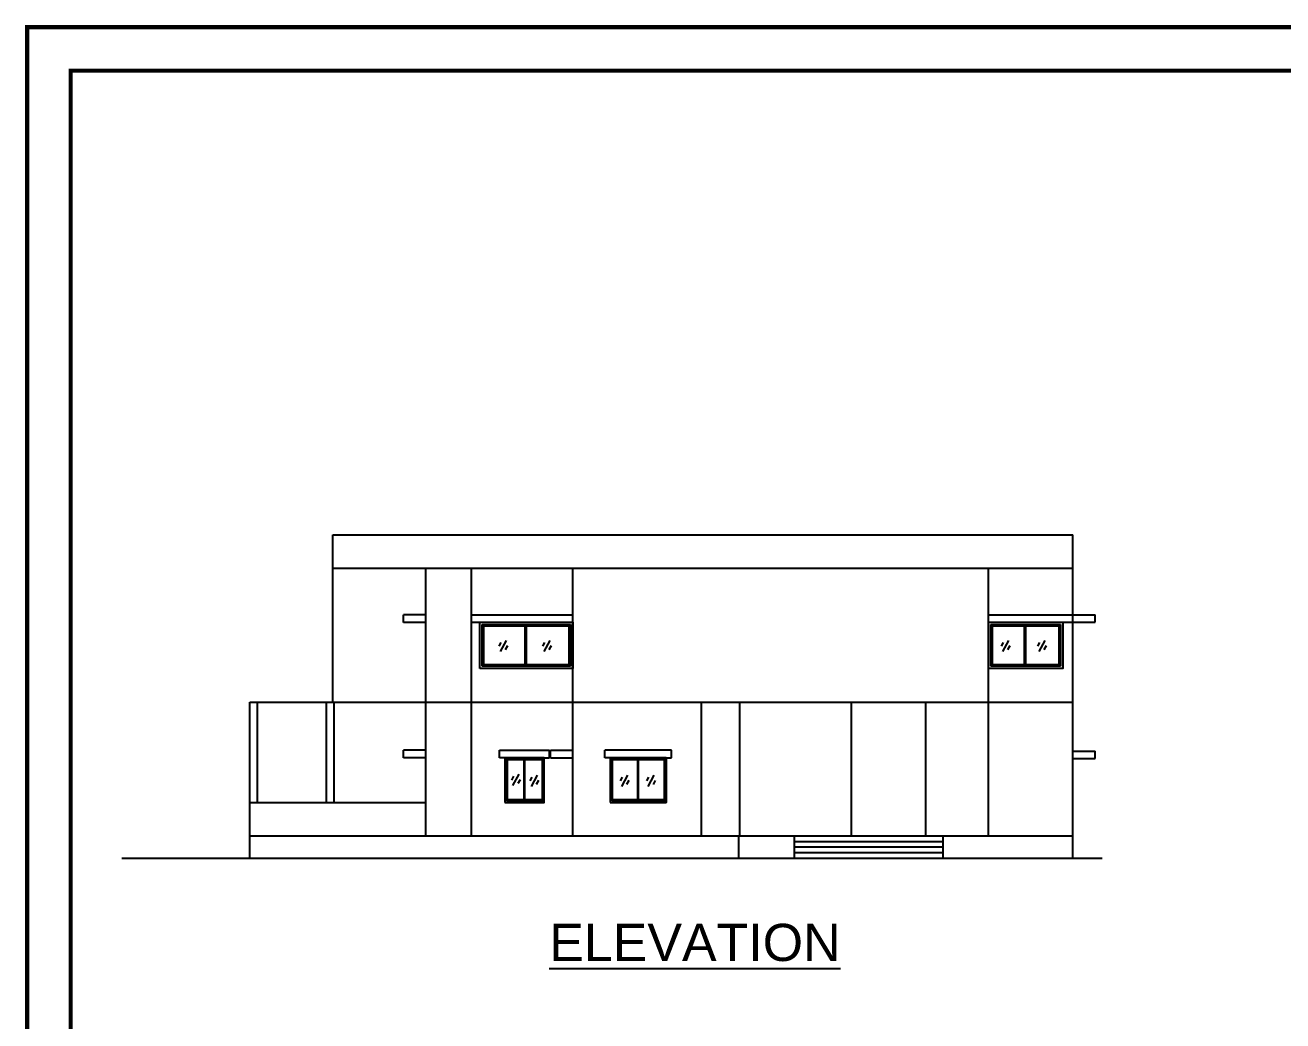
# Model space of a CAD drawing. Header units: metres. Extents: x 91 to 222, y -40 to 54.
# Drawn here: x 91.18 to 125.04, y 27.35 to 54.14 of the extents above; entities that cross this region are included whole.
import ezdxf

# ---------------------------------------------------------------- set-up
doc = ezdxf.new("R2010")
doc.units = ezdxf.units.M
doc.header["$MEASUREMENT"] = 0
doc.layers.add('S-TITLE LINE THICK', color=6, linetype='Continuous')
doc.layers.add('Text', color=7, linetype='Continuous')
doc.styles.get("Standard").update_dxf_attribs({"font": 'arial.ttf'})

# ---------------------------------------------------------------- blocks, each defined once
blk = doc.blocks.new('*U18')
for p, q in [((38.1, 38.1), (38.1, 1176.3)), ((38.1, 1176.3), (757.2, 1176.3)), ((757.2, 38.1), (757.2, 1176.3)), ((757.2, 1176.3), (1476.3, 1176.3)), ((1476.3, 1176.3), (1476.3, 38.1)), ((757.2, 38.1), (38.1, 38.1)), ((1476.3, 38.1), (757.2, 38.1))]:
    blk.add_line(p, q)
blk.add_lwpolyline([(0, 0), (1500, 0), (1500, 1200), (0, 1200)], close=True)
for points in [[(731.8, 1150.9), (731.8, 63.5), (63.5, 63.5), (63.5, 1150.9), (731.8, 1150.9)], [(757.2, 1150.9), (1450.9, 1150.9), (1450.9, 63.5), (757.2, 63.5)]]:
    blk.add_lwpolyline(points)
blk = doc.blocks.new('*U19')
for p, q in [((38.1, 38.1), (38.1, 1176.3)), ((38.1, 1176.3), (532.2, 1176.3)), ((532.2, 38.1), (532.2, 1176.3)), ((532.2, 1176.3), (1026.3, 1176.3)), ((1026.3, 1176.3), (1026.3, 38.1)), ((532.2, 38.1), (38.1, 38.1)), ((1026.3, 38.1), (532.2, 38.1))]:
    blk.add_line(p, q)
blk.add_lwpolyline([(0, 0), (1050, 0), (1050, 1200), (0, 1200)], close=True)
for points in [[(506.8, 1150.9), (506.8, 63.5), (63.5, 63.5), (63.5, 1150.9), (506.8, 1150.9)], [(532.2, 1150.9), (1000.9, 1150.9), (1000.9, 63.5), (532.2, 63.5)]]:
    blk.add_lwpolyline(points)
blk = doc.blocks.new('*U21')
for p, q in [((1.5, 1.5), (1.5, 28.5)), ((1.5, 28.5), (30, 28.5)), ((30, 1.5), (30, 28.5)), ((30, 28.5), (58.5, 28.5)), ((58.5, 28.5), (58.5, 1.5)), ((30, 1.5), (1.5, 1.5)), ((58.5, 1.5), (30, 1.5))]:
    blk.add_line(p, q)
blk.add_lwpolyline([(0, 0), (0, 30), (60, 30), (60, 0)], close=True)
for points in [[(29, 27.5), (29, 2.5), (2.5, 2.5), (2.5, 27.5), (29, 27.5)], [(30, 27.5), (57.5, 27.5), (57.5, 2.5), (30, 2.5)]]:
    blk.add_lwpolyline(points)
blk = doc.blocks.new('*U22')
for p, q in [((1.5, 1.5), (1.5, 28.5)), ((1.5, 28.5), (24, 28.5)), ((24, 1.5), (24, 28.5)), ((24, 28.5), (46.5, 28.5)), ((46.5, 28.5), (46.5, 1.5)), ((24, 1.5), (1.5, 1.5)), ((46.5, 1.5), (24, 1.5))]:
    blk.add_line(p, q)
blk.add_lwpolyline([(0, 0), (0, 30), (48, 30), (48, 0)], close=True)
for points in [[(23, 27.5), (23, 2.5), (2.5, 2.5), (2.5, 27.5), (23, 27.5)], [(24, 27.5), (45.5, 27.5), (45.5, 2.5), (24, 2.5)]]:
    blk.add_lwpolyline(points)

msp = doc.modelspace()

# ---------------------------------------------------------------- linework, layer by layer
for p, q in [((99.464, 35.929), (99.464, 40.429)), ((99.464, 40.429), (119.384, 40.429)), ((119.384, 31.729), (119.384, 40.429)), ((99.464, 39.529), (119.384, 39.529)), ((101.964, 32.329), (101.964, 39.529)), ((103.194, 32.329), (103.194, 39.529)), ((105.924, 32.329), (105.924, 39.529)), ((117.114, 32.329), (117.114, 39.529)), ((101.364, 38.071), (101.364, 38.271)), ((101.964, 38.271), (101.364, 38.271)), ((103.194, 38.279), (105.924, 38.279)), ((117.114, 38.279), (119.384, 38.279)), ((119.384, 38.279), (119.984, 38.279)), ((119.984, 38.079), (119.984, 38.279)), ((101.964, 38.071), (101.364, 38.071)), ((103.194, 38.079), (105.924, 38.079)), ((117.114, 38.079), (119.384, 38.079)), ((119.384, 38.079), (119.984, 38.079)), ((104.129, 37.583), (103.967, 37.284)), ((105.303, 37.583), (105.141, 37.284)), ((117.649, 37.583), (117.487, 37.284)), ((118.627, 37.583), (118.465, 37.284)), ((103.988, 37.533), (103.932, 37.429)), ((104.164, 37.438), (104.107, 37.333)), ((105.162, 37.533), (105.105, 37.429)), ((105.338, 37.438), (105.281, 37.333)), ((117.508, 37.533), (117.452, 37.429)), ((117.684, 37.438), (117.627, 37.333)), ((118.487, 37.533), (118.43, 37.429)), ((118.662, 37.438), (118.606, 37.333)), ((97.234, 31.729), (97.234, 35.929)), ((97.234, 35.929), (119.384, 35.929)), ((97.434, 33.229), (97.434, 35.929)), ((99.298, 33.229), (99.298, 35.929)), ((99.498, 33.229), (99.498, 35.929)), ((109.384, 32.329), (109.384, 35.929)), ((110.424, 32.329), (110.424, 35.929)), ((113.424, 32.329), (113.424, 35.929)), ((115.424, 32.329), (115.424, 35.929)), ((101.364, 34.429), (101.364, 34.629)), ((101.964, 34.629), (101.364, 34.629)), ((103.949, 34.429), (103.949, 34.629)), ((103.949, 34.629), (105.299, 34.629)), ((105.299, 34.429), (105.299, 34.629)), ((105.324, 34.429), (105.324, 34.629)), ((105.324, 34.629), (105.924, 34.629)), ((106.783, 34.429), (106.783, 34.629)), ((108.583, 34.629), (106.783, 34.629)), ((108.583, 34.429), (108.583, 34.629)), ((119.384, 34.605), (119.984, 34.605)), ((119.984, 34.405), (119.984, 34.605)), ((101.964, 34.429), (101.364, 34.429)), ((104.099, 34.429), (103.949, 34.429)), ((105.149, 34.429), (105.299, 34.429)), ((105.324, 34.429), (105.924, 34.429)), ((106.933, 34.429), (106.783, 34.429)), ((106.933, 34.429), (106.933, 33.229)), ((108.433, 34.429), (108.433, 33.229)), ((108.433, 34.429), (108.583, 34.429)), ((119.384, 34.405), (119.984, 34.405)), ((104.327, 33.934), (104.27, 33.829)), ((104.467, 33.983), (104.305, 33.685)), ((104.823, 33.908), (104.766, 33.804)), ((104.964, 33.957), (104.802, 33.659)), ((107.254, 33.908), (107.197, 33.804)), ((107.394, 33.957), (107.232, 33.659)), ((107.964, 33.908), (107.907, 33.804)), ((108.104, 33.957), (107.942, 33.659)), ((104.503, 33.838), (104.446, 33.734)), ((104.999, 33.813), (104.942, 33.708)), ((107.429, 33.813), (107.373, 33.708)), ((108.14, 33.813), (108.083, 33.708)), ((97.234, 33.229), (101.964, 33.229)), ((106.933, 33.229), (107.833, 33.229)), ((97.234, 32.329), (119.384, 32.329)), ((110.384, 32.329), (110.384, 31.729)), ((111.884, 32.329), (111.884, 31.729)), ((111.884, 32.329), (115.884, 32.329)), ((111.884, 32.179), (115.884, 32.179)), ((115.884, 32.329), (115.884, 31.729)), ((111.884, 32.029), (115.884, 32.029)), ((111.884, 31.879), (115.884, 31.879)), ((93.788, 31.729), (120.171, 31.729))]:
    msp.add_line(p, q)
at = {"layer": 'S-TITLE LINE THICK', "const_width": 0.108}
for points in [[(221.974, -39.685), (91.237, -39.685), (91.237, 54.088), (221.974, 54.088)], [(220.806, -38.517), (92.404, -38.517), (92.404, 52.921), (220.806, 52.921)]]:
    msp.add_lwpolyline(points, close=True, dxfattribs=at)

# ---------------------------------------------------------------- block references
for name, p, xscale, yscale, zscale in [('*U21', (103.424, 36.829), 0.0416666666666666, 0.0416666666666666, 0.0416666666666666), ('*U22', (117.114, 36.829), 0.0416666666666666, 0.0416666666666666, 0.0416666666666666), ('*U19', (104.099, 33.229), 0.001, 0.001, 0.001), ('*U18', (106.933, 33.229), 0.001, 0.001, 0.001)]:
    msp.add_blockref(name, p, dxfattribs=dict(xscale=xscale, yscale=yscale, zscale=zscale))

# ---------------------------------------------------------------- texts
at = {"layer": 'Text', "insert": (100.764, 29.96), "char_height": 1, "attachment_point": 1}
msp.add_mtext_dynamic_manual_height_columns('\\pxqc;{\\LELEVATION}', width=16.89493, gutter_width=1, heights=[0], dxfattribs=at)

doc.saveas('drawing.dxf')
